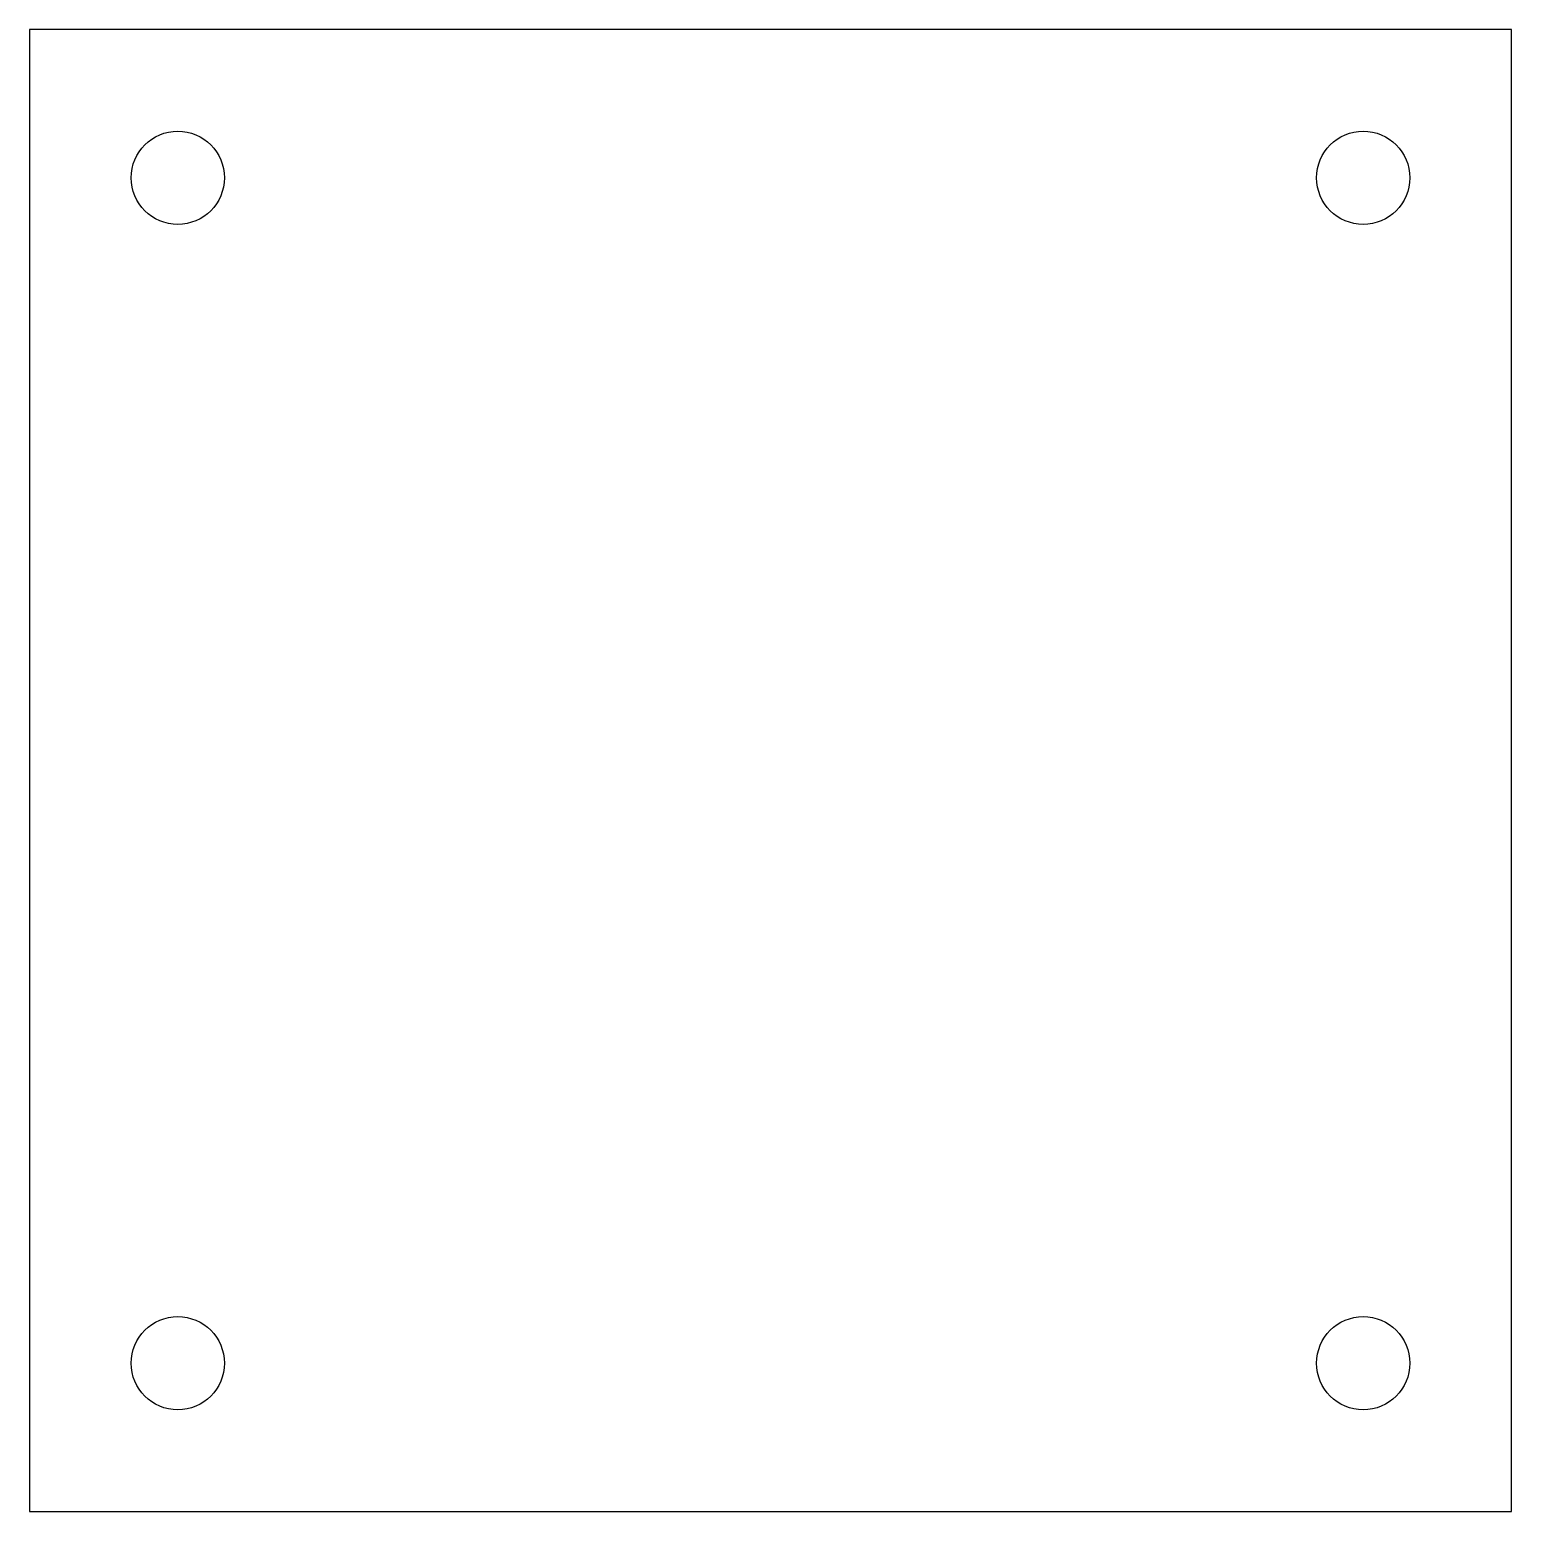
# Model space of a CAD drawing. Header units: millimetres. Extents: x 825 to 1175, y -1175 to -825.
import ezdxf

# ---------------------------------------------------------------- set-up
doc = ezdxf.new("R2010")
doc.units = ezdxf.units.MM

msp = doc.modelspace()

# ---------------------------------------------------------------- linework, layer by layer
at = {"color": 7, "linetype": 'Continuous', "lineweight": 25}
for p, q in [((1175, -825), (825, -825)), ((825, -825), (825, -1175)), ((1175, -1175), (1175, -825)), ((825, -1175), (1175, -1175))]:
    msp.add_line(p, q, dxfattribs=at)
for centre in [(860, -860), (1140, -860), (860, -1140), (1140, -1140)]:
    msp.add_circle(centre, 11, dxfattribs=at)

doc.saveas('drawing.dxf')
